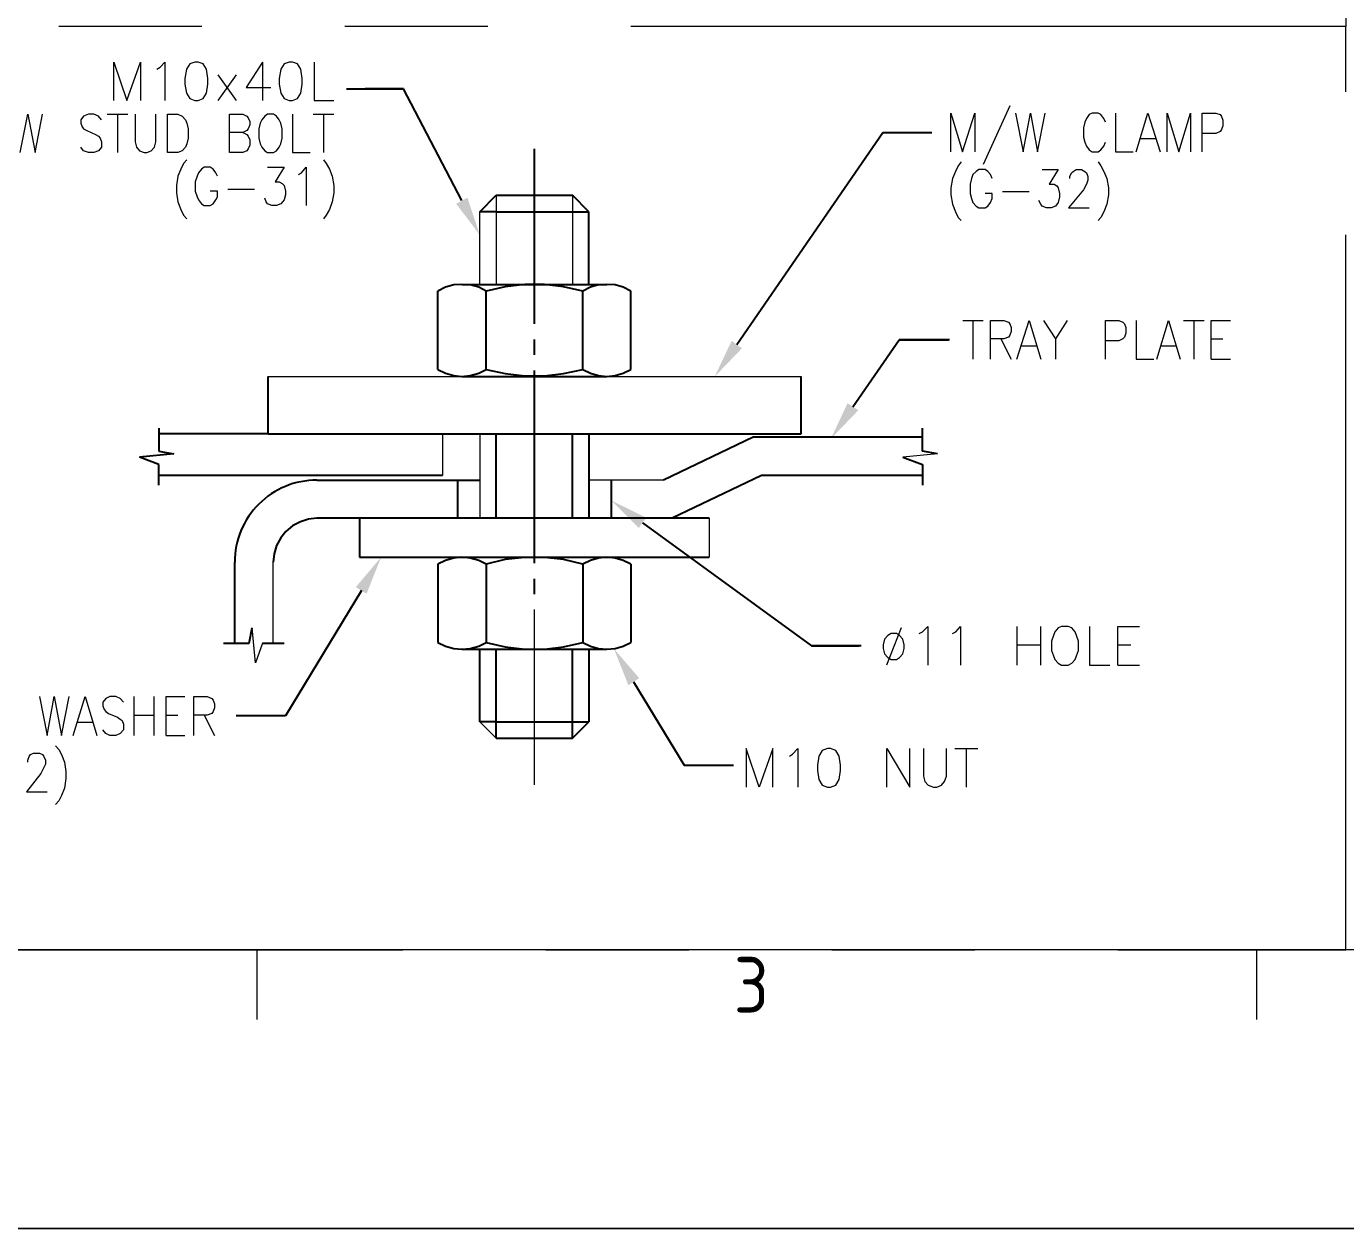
# Model space of a CAD drawing. Header units: inches. Extents: x -15980 to 45789, y -23276 to 2417.
# Drawn here: x -8139 to -7302, y -20343 to -19581 of the extents above; entities that cross this region are included whole.
import ezdxf
from ezdxf.enums import TextEntityAlignment as Align

# ---------------------------------------------------------------- set-up
doc = ezdxf.new("R2010")
doc.units = ezdxf.units.IN
doc.header["$MEASUREMENT"] = 0
doc.linetypes.add('PHANTOMX2', pattern=[127, 63.5, -12.7, 12.7, -12.7, 12.7, -12.7])
for name, color, linetype, lineweight in [('CADRE', 254, 'Continuous', 5), ('Color-7-Line_Weight-25', 7, 'Continuous', 25), ('Color-7-Line_Weight-9', 7, 'Continuous', 9), ('HATCH', 130, 'PHANTOMX2', 9), ('Plot Plan', 9, 'Continuous', 0), ('TEXT', 2, 'Continuous', 13)]:
    doc.layers.add(name, color=color, linetype=linetype, lineweight=lineweight)
doc.layers.add('dim', color=82, linetype='Continuous')
doc.styles.add('ISO Proportional', font='isocp.shx')

# ---------------------------------------------------------------- blocks, each defined once
blk = doc.blocks.new('A$C29ffe9d2')
at = {"layer": 'dim'}
for points in [[(392.5, 147.58), (390.5, 146.5), (394.67, 141)], [(441.25, 120.83), (439.42, 122.17), (436.42, 115.83)], [(461.92, 109.83), (460, 111.08), (457.08, 104.83)], [(422.92, 88.92), (424.25, 90.75), (418, 93.83)], [(374.58, 77.25), (372.67, 78.42), (377.17, 83.75)], [(421.08, 61), (423, 62.25), (418.5, 67.5)]]:
    blk.add_hatch(color=256, dxfattribs=at).paths.add_polyline_path(points)
at = {"layer": 'Color-7-Line_Weight-25', "linetype": 'Continuous'}
for p, q in [((404.42, 125.17), (404.42, 156.25)), ((394.67, 145.08), (397.58, 148)), ((397.58, 148), (411.17, 148)), ((414.08, 145.08), (411.17, 148)), ((397.58, 145.08), (394.67, 145.08)), ((397.58, 145.08), (411.17, 145.08)), ((411.17, 145.08), (414.08, 145.08)), ((414.08, 132.17), (414.08, 145.08)), ((388.58, 131.67), (387.25, 131)), ((390.08, 132.08), (388.58, 131.67)), ((391.5, 132.17), (390.08, 132.08)), ((393, 132.08), (391.5, 132.17)), ((391.58, 132.17), (417.25, 132.17)), ((394.5, 131.67), (393, 132.08)), ((395.83, 131), (394.5, 131.67)), ((399.17, 131.75), (395.83, 131)), ((402.67, 132.17), (399.17, 131.75)), ((406.17, 132.17), (402.67, 132.17)), ((409.58, 131.75), (406.17, 132.17)), ((413, 131), (409.58, 131.75)), ((414.33, 131.67), (413, 131)), ((415.75, 132.08), (414.33, 131.67)), ((417.25, 132.17), (415.75, 132.08)), ((418.75, 132.08), (417.25, 132.17)), ((420.17, 131.67), (418.75, 132.08)), ((421.5, 131), (420.17, 131.67)), ((387.25, 117.08), (387.25, 131)), ((395.83, 117.08), (395.83, 131)), ((413, 117.08), (413, 131)), ((421.5, 117.08), (421.5, 131)), ((404.42, 119.67), (404.42, 122.42)), ((357.08, 105.67), (357.08, 115.83)), ((387.25, 117.08), (388.58, 116.42)), ((388.58, 116.42), (390.08, 116)), ((390.08, 116), (391.5, 115.83)), ((391.5, 115.83), (393, 116)), ((391.58, 115.83), (417.25, 115.83)), ((393, 116), (394.5, 116.42)), ((394.5, 116.42), (395.83, 117.08)), ((395.83, 117.08), (399.17, 116.33)), ((399.17, 116.33), (402.67, 115.92)), ((402.67, 115.92), (406.17, 115.92)), ((404.42, 82.67), (404.42, 116.92)), ((406.17, 115.92), (409.58, 116.33)), ((409.58, 116.33), (413, 117.08)), ((413, 117.08), (414.33, 116.42)), ((414.33, 116.42), (415.75, 116)), ((415.75, 116), (417.25, 115.83)), ((417.25, 115.83), (418.75, 116)), ((418.75, 116), (420.17, 116.42)), ((420.17, 116.42), (421.5, 117.08)), ((451.75, 105.67), (451.75, 115.83)), ((337.67, 106.67), (337.67, 102.58)), ((357.08, 105.67), (337.67, 105.67)), ((357.08, 105.67), (451.75, 105.67)), ((397.58, 90.67), (397.58, 105.67)), ((411.17, 90.67), (411.17, 105.67)), ((414.08, 105.67), (414.08, 90.67)), ((473.33, 102.58), (473.33, 106.67)), ((443.25, 105.08), (427.33, 97.42)), ((473.33, 105.08), (443.25, 105.08)), ((340.33, 102.08), (334.25, 101.5)), ((337.67, 100.17), (334.25, 101.5)), ((337.67, 102.58), (340.33, 102.08)), ((469.83, 101.5), (473.33, 100.17)), ((476, 102.08), (473.33, 102.58)), ((337.67, 96.5), (337.67, 100.17)), ((473.33, 100.17), (473.33, 96.5)), ((388.08, 98.25), (337.67, 98.25)), ((365.75, 97.42), (394.67, 97.42)), ((390.75, 97.42), (390.75, 90.67)), ((418, 97.42), (418, 90.67)), ((444.75, 98.25), (428.83, 90.67)), ((473.33, 98.25), (444.75, 98.25)), ((361.42, 89.33), (360.25, 88.33)), ((362.83, 90), (361.42, 89.33)), ((364.25, 90.5), (362.83, 90)), ((365.75, 90.67), (364.25, 90.5)), ((435.42, 90.67), (365.75, 90.67)), ((373.33, 90.67), (373.33, 83.75)), ((359.33, 87.17), (358.58, 85.83)), ((360.25, 88.33), (359.33, 87.17)), ((358.58, 85.83), (358.17, 84.33)), ((351.17, 68.5), (351.17, 82.83)), ((358.17, 84.33), (358, 82.83)), ((373.33, 83.75), (435.42, 83.75)), ((388.58, 83.17), (387.25, 82.5)), ((387.25, 82.5), (387.25, 68.58)), ((390.08, 83.58), (388.58, 83.17)), ((391.5, 83.75), (390.08, 83.58)), ((393, 83.58), (391.5, 83.75)), ((391.58, 83.75), (417.25, 83.75)), ((394.5, 83.17), (393, 83.58)), ((395.83, 82.5), (394.5, 83.17)), ((399.17, 83.33), (395.83, 82.5)), ((395.83, 82.5), (395.83, 68.58)), ((402.67, 83.67), (399.17, 83.33)), ((406.17, 83.67), (402.67, 83.67)), ((409.58, 83.33), (406.17, 83.67)), ((413, 82.5), (409.58, 83.33)), ((414.33, 83.17), (413, 82.5)), ((413, 82.5), (413, 68.58)), ((415.75, 83.58), (414.33, 83.17)), ((417.25, 83.75), (415.75, 83.58)), ((418.75, 83.58), (417.25, 83.75)), ((420.17, 83.17), (418.75, 83.58)), ((421.5, 82.5), (420.17, 83.17)), ((421.5, 82.5), (421.5, 68.58)), ((404.42, 77.17), (404.42, 79.92)), ((353.75, 68.5), (354.25, 71.17)), ((349.17, 68.5), (353.75, 68.5)), ((356.08, 68.5), (359.92, 68.5)), ((387.25, 68.58), (388.58, 67.92)), ((394.5, 67.92), (395.83, 68.58)), ((395.83, 68.58), (399.17, 67.83)), ((409.58, 67.83), (413, 68.58)), ((413, 68.58), (414.33, 67.92)), ((420.17, 67.92), (421.5, 68.58)), ((388.58, 67.92), (390.08, 67.5)), ((390.08, 67.5), (391.5, 67.42)), ((391.5, 67.42), (393, 67.5)), ((391.58, 67.42), (417.25, 67.42)), ((393, 67.5), (394.5, 67.92)), ((394.67, 54.5), (394.67, 67.42)), ((397.58, 51.58), (397.58, 67.42)), ((399.17, 67.83), (402.67, 67.42)), ((402.67, 67.42), (406.17, 67.42)), ((406.17, 67.42), (409.58, 67.83)), ((411.17, 51.58), (411.17, 67.42)), ((414.08, 67.42), (414.08, 54.5)), ((414.33, 67.92), (415.75, 67.5)), ((415.75, 67.5), (417.25, 67.42)), ((417.25, 67.42), (418.75, 67.5)), ((418.75, 67.5), (420.17, 67.92)), ((397.58, 54.5), (394.67, 54.5)), ((397.58, 54.5), (411.17, 54.5)), ((411.17, 51.58), (414.08, 54.5)), ((411.17, 54.5), (414.08, 54.5)), ((397.58, 51.58), (411.17, 51.58))]:
    blk.add_line(p, q, dxfattribs=at)
blk.add_arc((365.72, 82.87), 14.55, 89.8632, 180.1368, dxfattribs=at)
at = {"layer": 'Color-7-Line_Weight-9', "linetype": 'Continuous'}
for p, q in [((397.58, 148), (397.58, 132.17)), ((411.17, 148), (411.17, 132.17)), ((394.67, 132.17), (394.67, 145.08)), ((357.08, 115.83), (451.75, 115.83)), ((388.08, 105.67), (388.08, 98.25)), ((394.67, 105.67), (394.67, 90.67)), ((476, 102.08), (469.83, 101.5)), ((427.33, 97.42), (414.08, 97.42)), ((435.42, 90.67), (435.42, 83.75)), ((358, 68.5), (358, 82.83)), ((404.42, 43.33), (404.42, 74.42)), ((394.67, 54.5), (397.58, 51.58))]:
    blk.add_line(p, q, dxfattribs=at)
blk.add_lwpolyline([(356.08, 68.5), (354.83, 65), (354.25, 71.17)], dxfattribs=at)
at = {"layer": 'dim'}
for p, q in [((371, 166.92), (381.17, 166.92)), ((381.17, 166.92), (374.33, 166.92)), ((391.5, 147.08), (381.17, 166.92)), ((440.33, 121.5), (466.25, 159.17)), ((466.25, 159.17), (475, 159.17)), ((460.92, 110.42), (469.17, 122.33)), ((478.08, 122.33), (469.17, 122.33)), ((469.17, 122.33), (477.92, 122.33)), ((423.58, 89.83), (453.58, 68)), ((373.67, 77.83), (360.17, 55.58)), ((462.42, 68), (453.58, 68)), ((453.58, 68), (462.08, 68)), ((422, 61.58), (431, 46.83)), ((360.17, 55.58), (351.42, 55.58)), ((431, 46.83), (439.75, 46.83))]:
    blk.add_line(p, q, dxfattribs=at)
at = {"layer": 'HATCH', "ltscale": 2}
blk.add_lwpolyline([(548.5, 178), (0, 178), (0, 14), (548.5, 14)], close=True, dxfattribs=at)
at = {"layer": 'TEXT', "ltscale": 0.5}
for p, q in [((329.67, 164.83), (329.67, 171.67)), ((329.67, 171.67), (332, 164.83)), ((332, 164.83), (334.42, 171.67)), ((334.42, 171.67), (334.42, 164.83)), ((337.92, 170.75), (338.75, 171.67)), ((338.75, 171.67), (338.75, 164.83)), ((343.17, 171.33), (342.58, 170.42)), ((344.08, 171.67), (343.17, 171.33)), ((344.67, 171.67), (344.08, 171.67)), ((345.58, 171.33), (344.67, 171.67)), ((346.17, 170.42), (345.58, 171.33)), ((356.08, 171.67), (353.17, 167.17)), ((356.08, 171.67), (356.08, 164.83)), ((359.92, 171.33), (359.33, 170.42)), ((360.83, 171.67), (359.92, 171.33)), ((361.42, 171.67), (360.83, 171.67)), ((362.33, 171.33), (361.42, 171.67)), ((362.92, 170.42), (362.33, 171.33)), ((365.25, 171.67), (365.25, 164.83)), ((337.33, 170.42), (337.92, 170.75)), ((342.58, 170.42), (342.33, 168.75)), ((342.33, 168.75), (342.33, 167.75)), ((346.42, 168.75), (346.17, 170.42)), ((346.42, 167.75), (346.42, 168.75)), ((348.17, 169.42), (351.42, 164.83)), ((351.42, 169.42), (348.17, 164.83)), ((359.33, 170.42), (359.08, 168.75)), ((359.08, 168.75), (359.08, 167.75)), ((363.17, 168.75), (362.92, 170.42)), ((363.17, 167.75), (363.17, 168.75)), ((342.33, 167.75), (342.58, 166.17)), ((346.17, 166.17), (346.42, 167.75)), ((353.17, 167.17), (357.58, 167.17)), ((359.08, 167.75), (359.33, 166.17)), ((362.92, 166.17), (363.17, 167.75)), ((342.58, 166.17), (343.17, 165.17)), ((343.17, 165.17), (344.08, 164.83)), ((344.08, 164.83), (344.67, 164.83)), ((344.67, 164.83), (345.58, 165.17)), ((345.58, 165.17), (346.17, 166.17)), ((359.33, 166.17), (359.92, 165.17)), ((359.92, 165.17), (360.83, 164.83)), ((360.83, 164.83), (361.42, 164.83)), ((361.42, 164.83), (362.33, 165.17)), ((362.33, 165.17), (362.92, 166.17)), ((365.25, 164.83), (368.75, 164.83)), ((313.08, 155.58), (314.42, 162.42)), ((314.42, 162.42), (315.75, 155.58)), ((315.75, 155.58), (317, 162.42)), ((324.33, 162.08), (323.83, 161.42)), ((325.17, 162.42), (324.33, 162.08)), ((326.17, 162.42), (325.17, 162.42)), ((327, 162.08), (326.17, 162.42)), ((327.5, 161.42), (327, 162.08)), ((328.5, 162.42), (332.17, 162.42)), ((330.33, 162.42), (330.33, 155.58)), ((333.5, 162.42), (333.5, 157.5)), ((337.17, 157.5), (337.17, 162.42)), ((339.25, 155.58), (339.25, 162.42)), ((339.25, 162.42), (341.08, 162.42)), ((341.08, 162.42), (341.83, 162.08)), ((341.83, 162.08), (342.42, 161.42)), ((350.25, 155.58), (350.25, 162.42)), ((350.25, 162.42), (352.58, 162.42)), ((352.58, 162.42), (353.33, 162.08)), ((353.33, 162.08), (353.58, 161.75)), ((353.58, 161.75), (353.83, 161.08)), ((356.5, 162.08), (356, 161.42)), ((357, 162.42), (356.5, 162.08)), ((358.08, 162.42), (357, 162.42)), ((358.58, 162.08), (358.08, 162.42)), ((359.08, 161.42), (358.58, 162.08)), ((361.42, 162.42), (361.42, 155.58)), ((365.08, 162.42), (368.75, 162.42)), ((366.92, 162.42), (366.92, 155.58)), ((478.33, 155.75), (478.33, 162.58)), ((478.33, 162.58), (480.42, 155.75)), ((480.42, 155.75), (482.58, 162.58)), ((482.58, 162.58), (482.58, 155.75)), ((488.83, 163.92), (484.08, 153.5)), ((489.83, 162.58), (491.17, 155.75)), ((491.17, 155.75), (492.5, 162.58)), ((492.5, 162.58), (493.75, 155.75)), ((493.75, 155.75), (495.08, 162.58)), ((502.42, 161.67), (502.17, 161)), ((502.92, 162.33), (502.42, 161.67)), ((503.42, 162.58), (502.92, 162.33)), ((504.5, 162.58), (503.42, 162.58)), ((505, 162.33), (504.5, 162.58)), ((505.5, 161.67), (505, 162.33)), ((505.83, 161), (505.5, 161.67)), ((507.58, 162.58), (507.58, 155.75)), ((511.25, 155.75), (513.33, 162.58)), ((513.33, 162.58), (515.5, 155.75)), ((516.75, 155.75), (516.75, 162.58)), ((516.75, 162.58), (518.83, 155.75)), ((518.83, 155.75), (520.92, 162.58)), ((520.92, 162.58), (520.92, 155.75)), ((523, 155.75), (523, 162.58)), ((523, 162.58), (525.42, 162.58)), ((525.42, 162.58), (526.17, 162.33)), ((526.17, 162.33), (526.42, 162)), ((526.42, 162), (526.67, 161.33)), ((323.83, 161.42), (323.83, 160.83)), ((323.83, 160.83), (324.08, 160.17)), ((324.08, 160.17), (324.33, 159.83)), ((324.33, 159.83), (324.92, 159.5)), ((324.92, 159.5), (326.42, 158.83)), ((342.42, 161.42), (342.67, 160.83)), ((342.67, 160.83), (342.92, 159.83)), ((342.92, 159.83), (342.92, 158.17)), ((353.33, 159.5), (352.58, 159.17)), ((353.58, 159.83), (353.33, 159.5)), ((353.83, 160.5), (353.58, 159.83)), ((353.83, 161.08), (353.83, 160.5)), ((355.67, 160.83), (355.42, 159.83)), ((355.42, 159.83), (355.42, 158.17)), ((356, 161.42), (355.67, 160.83)), ((359.33, 160.83), (359.08, 161.42)), ((359.58, 159.83), (359.33, 160.83)), ((359.58, 158.17), (359.58, 159.83)), ((502.17, 161), (501.92, 160)), ((501.92, 160), (501.92, 158.33)), ((526.17, 159.33), (525.42, 159)), ((526.42, 159.67), (526.17, 159.33)), ((526.67, 160.33), (526.42, 159.67)), ((526.67, 161.33), (526.67, 160.33)), ((326.42, 158.83), (327, 158.5)), ((327, 158.5), (327.25, 158.17)), ((327.25, 158.17), (327.5, 157.5)), ((327.5, 157.5), (327.5, 156.58)), ((333.5, 157.5), (333.75, 156.58)), ((336.92, 156.58), (337.17, 157.5)), ((342.67, 157.17), (342.42, 156.58)), ((342.92, 158.17), (342.67, 157.17)), ((352.58, 159.17), (350.25, 159.17)), ((352.58, 159.17), (353.33, 158.83)), ((353.33, 158.83), (353.58, 158.5)), ((353.58, 158.5), (353.83, 157.83)), ((353.83, 157.83), (353.83, 156.92)), ((355.42, 158.17), (355.67, 157.17)), ((355.67, 157.17), (356, 156.58)), ((359.08, 156.58), (359.33, 157.17)), ((359.33, 157.17), (359.58, 158.17)), ((501.92, 158.33), (502.17, 157.42)), ((502.17, 157.42), (502.42, 156.75)), ((505.5, 156.75), (505.83, 157.42)), ((512.08, 158.08), (514.67, 158.08)), ((525.42, 159), (523, 159)), ((324.33, 155.92), (323.83, 156.58)), ((325.17, 155.58), (324.33, 155.92)), ((326.17, 155.58), (325.17, 155.58)), ((327, 155.92), (326.17, 155.58)), ((327.5, 156.58), (327, 155.92)), ((333.75, 156.58), (334.25, 155.92)), ((334.25, 155.92), (335.08, 155.58)), ((335.08, 155.58), (335.58, 155.58)), ((335.58, 155.58), (336.33, 155.92)), ((336.33, 155.92), (336.92, 156.58)), ((341.08, 155.58), (339.25, 155.58)), ((341.83, 155.92), (341.08, 155.58)), ((342.42, 156.58), (341.83, 155.92)), ((352.58, 155.58), (350.25, 155.58)), ((353.33, 155.92), (352.58, 155.58)), ((353.58, 156.25), (353.33, 155.92)), ((353.83, 156.92), (353.58, 156.25)), ((356, 156.58), (356.5, 155.92)), ((356.5, 155.92), (357, 155.58)), ((357, 155.58), (358.08, 155.58)), ((358.08, 155.58), (358.58, 155.92)), ((358.58, 155.92), (359.08, 156.58)), ((361.42, 155.58), (364.58, 155.58)), ((502.42, 156.75), (502.92, 156.08)), ((502.92, 156.08), (503.42, 155.75)), ((503.42, 155.75), (504.5, 155.75)), ((504.5, 155.75), (505, 156.08)), ((505, 156.08), (505.5, 156.75)), ((507.58, 155.75), (510.75, 155.75)), ((345.25, 152.67), (344.75, 152)), ((345.75, 153), (345.25, 152.67)), ((346.83, 153), (345.75, 153)), ((347.33, 152.67), (346.83, 153)), ((347.83, 152), (347.33, 152.67)), ((357, 153), (359.92, 153)), ((359.92, 153), (358.33, 150.42)), ((363, 152), (363.83, 153)), ((363.83, 153), (363.83, 146.17)), ((366.92, 154.33), (367.42, 153.67)), ((367.42, 153.67), (368, 152.67)), ((368, 152.67), (368.5, 151.42)), ((479.67, 153.25), (479.17, 152.25)), ((480.17, 153.92), (479.67, 153.25)), ((483.33, 152.58), (482.83, 152.25)), ((484.42, 152.58), (483.33, 152.58)), ((484.92, 152.25), (484.42, 152.58)), ((494.58, 152.58), (497.42, 152.58)), ((497.42, 152.58), (495.83, 150)), ((500.08, 152.25), (500.58, 152.58)), ((500.58, 152.58), (501.58, 152.58)), ((501.58, 152.58), (502.17, 152.25)), ((504.5, 153.92), (505, 153.25)), ((505, 153.25), (505.5, 152.25)), ((344.5, 151.42), (344.17, 150.42)), ((344.17, 150.42), (344.17, 148.75)), ((344.75, 152), (344.5, 151.42)), ((348.08, 151.42), (347.83, 152)), ((358.33, 150.42), (359.08, 150.42)), ((359.08, 150.42), (359.58, 150.08)), ((359.58, 150.08), (359.92, 149.75)), ((362.5, 151.67), (363, 152)), ((368.5, 151.42), (368.75, 149.75)), ((478.67, 151), (478.33, 149.33)), ((479.17, 152.25), (478.67, 151)), ((482, 151), (481.75, 150)), ((481.75, 150), (481.75, 148.33)), ((482.25, 151.67), (482, 151)), ((482.83, 152.25), (482.25, 151.67)), ((485.42, 151.67), (484.92, 152.25)), ((485.67, 151), (485.42, 151.67)), ((495.83, 150), (496.67, 150)), ((496.67, 150), (497.17, 149.67)), ((499.5, 151.33), (499.75, 152)), ((499.5, 151), (499.5, 151.33)), ((499.75, 152), (500.08, 152.25)), ((502.42, 150), (501.92, 149)), ((502.17, 152.25), (502.42, 152)), ((502.42, 152), (502.67, 151.33)), ((502.67, 150.67), (502.42, 150)), ((502.67, 151.33), (502.67, 150.67)), ((505.5, 152.25), (506.08, 151)), ((506.08, 151), (506.33, 149.33)), ((344.17, 148.75), (344.5, 147.75)), ((344.5, 147.75), (344.75, 147.17)), ((348.08, 148.75), (346.83, 148.75)), ((347.83, 147.17), (348.08, 147.75)), ((348.08, 147.75), (348.08, 148.75)), ((349.92, 149.08), (354.67, 149.08)), ((359.92, 149.75), (360.17, 148.75)), ((360.17, 148.08), (359.92, 147.17)), ((360.17, 148.75), (360.17, 148.08)), ((368.75, 148.42), (368.5, 146.83)), ((368.75, 149.75), (368.75, 148.42)), ((478.33, 149.33), (478.33, 148.08)), ((478.33, 148.08), (478.67, 146.42)), ((481.75, 148.33), (482, 147.42)), ((485.67, 148.33), (484.42, 148.33)), ((485.67, 147.42), (485.67, 148.33)), ((487.5, 148.67), (492.25, 148.67)), ((497.17, 149.67), (497.42, 149.33)), ((497.42, 149.33), (497.67, 148.33)), ((497.67, 147.75), (497.42, 146.75)), ((497.67, 148.33), (497.67, 147.75)), ((501.92, 149), (499.25, 145.75)), ((506.33, 148.08), (506.08, 146.42)), ((506.33, 149.33), (506.33, 148.08)), ((344.75, 147.17), (345.25, 146.5)), ((345.25, 146.5), (345.75, 146.17)), ((345.75, 146.17), (346.83, 146.17)), ((346.83, 146.17), (347.33, 146.5)), ((347.33, 146.5), (347.83, 147.17)), ((356.75, 146.83), (356.5, 147.5)), ((357, 146.5), (356.75, 146.83)), ((357.75, 146.17), (357, 146.5)), ((358.58, 146.17), (357.75, 146.17)), ((359.33, 146.5), (358.58, 146.17)), ((359.92, 147.17), (359.33, 146.5)), ((368, 145.5), (367.42, 144.5)), ((368.5, 146.83), (368, 145.5)), ((478.67, 146.42), (479.17, 145.08)), ((482, 147.42), (482.25, 146.75)), ((482.25, 146.75), (482.83, 146.08)), ((482.83, 146.08), (483.33, 145.75)), ((483.33, 145.75), (484.42, 145.75)), ((484.42, 145.75), (484.92, 146.08)), ((484.92, 146.08), (485.42, 146.75)), ((485.42, 146.75), (485.67, 147.42)), ((494.33, 146.42), (494, 147.08)), ((494.58, 146.08), (494.33, 146.42)), ((495.33, 145.75), (494.58, 146.08)), ((496.17, 145.75), (495.33, 145.75)), ((496.92, 146.08), (496.17, 145.75)), ((497.42, 146.75), (496.92, 146.08)), ((499.25, 145.75), (502.92, 145.75)), ((506.08, 146.42), (505.5, 145.08)), ((367.42, 144.5), (366.92, 143.83)), ((479.17, 145.08), (479.67, 144.08)), ((479.67, 144.08), (480.17, 143.5)), ((505, 144.08), (504.5, 143.5)), ((505.5, 145.08), (505, 144.08)), ((480.5, 125.75), (484.08, 125.75)), ((482.25, 125.75), (482.25, 118.92)), ((485.42, 118.92), (485.42, 125.75)), ((485.42, 125.75), (487.75, 125.75)), ((487.75, 125.75), (488.58, 125.5)), ((488.58, 125.5), (488.83, 125.17)), ((488.83, 125.17), (489.08, 124.5)), ((489.08, 124.5), (489.08, 123.83)), ((490.08, 118.92), (492.25, 125.75)), ((492.25, 125.75), (494.33, 118.92)), ((494.83, 125.75), (496.92, 122.5)), ((499, 125.75), (496.92, 122.5)), ((505.83, 118.92), (505.83, 125.75)), ((505.83, 125.75), (508.17, 125.75)), ((508.17, 125.75), (508.92, 125.5)), ((508.92, 125.5), (509.17, 125.17)), ((509.17, 125.17), (509.42, 124.5)), ((509.42, 124.5), (509.42, 123.5)), ((511.25, 125.75), (511.25, 118.92)), ((514.92, 118.92), (517, 125.75)), ((517, 125.75), (519.08, 118.92)), ((519.67, 125.75), (523.33, 125.75)), ((521.5, 125.75), (521.5, 118.92)), ((524.58, 118.92), (524.58, 125.75)), ((524.58, 125.75), (528, 125.75)), ((487.75, 122.5), (485.42, 122.5)), ((487.25, 122.5), (489.08, 118.92)), ((488.58, 122.83), (487.75, 122.5)), ((488.83, 123.17), (488.58, 122.83)), ((489.08, 123.83), (488.83, 123.17)), ((496.92, 122.5), (496.92, 118.92)), ((508.17, 122.17), (505.83, 122.17)), ((508.92, 122.5), (508.17, 122.17)), ((509.17, 122.83), (508.92, 122.5)), ((509.42, 123.5), (509.17, 122.83)), ((524.58, 122.5), (526.67, 122.5)), ((490.92, 121.25), (493.5, 121.25)), ((515.75, 121.25), (518.33, 121.25)), ((511.25, 118.92), (514.42, 118.92)), ((524.58, 118.92), (528, 118.92)), ((469.5, 71.17), (466.92, 64.58)), ((472.75, 70.17), (473.33, 70.5)), ((473.33, 70.5), (474.25, 71.42)), ((474.25, 71.42), (474.25, 64.58)), ((478.67, 70.17), (479.25, 70.5)), ((479.25, 70.5), (480.08, 71.42)), ((480.08, 71.42), (480.08, 64.58)), ((490.08, 71.42), (490.08, 64.58)), ((494.25, 71.42), (494.25, 64.58)), ((496.83, 70.5), (496.58, 69.83)), ((497.42, 71.17), (496.83, 70.5)), ((498, 71.42), (497.42, 71.17)), ((499.17, 71.42), (498, 71.42)), ((499.83, 71.17), (499.17, 71.42)), ((500.42, 70.5), (499.83, 71.17)), ((500.67, 69.83), (500.42, 70.5)), ((503, 71.42), (503, 64.58)), ((508, 64.58), (508, 71.42)), ((508, 71.42), (511.83, 71.42)), ((490.08, 68.17), (494.25, 68.17)), ((496.58, 69.83), (496.25, 68.83)), ((496.25, 68.83), (496.25, 67.17)), ((501, 68.83), (500.67, 69.83)), ((501, 67.17), (501, 68.83)), ((508, 68.17), (510.33, 68.17)), ((496.25, 67.17), (496.58, 66.25)), ((496.58, 66.25), (496.83, 65.58)), ((500.42, 65.58), (500.67, 66.25)), ((500.67, 66.25), (501, 67.17)), ((496.83, 65.58), (497.42, 64.92)), ((497.42, 64.92), (498, 64.58)), ((498, 64.58), (499.17, 64.58)), ((499.17, 64.58), (499.83, 64.92)), ((499.83, 64.92), (500.42, 65.58)), ((503, 64.58), (506.58, 64.58)), ((508, 64.58), (511.83, 64.58)), ((316.5, 59), (317.83, 52.08)), ((317.83, 52.08), (319.08, 59)), ((319.08, 59), (320.42, 52.08)), ((320.42, 52.08), (321.75, 59)), ((322.5, 52.08), (324.58, 59)), ((324.58, 59), (326.67, 52.08)), ((328.25, 58.67), (327.75, 58)), ((329, 59), (328.25, 58.67)), ((330.08, 59), (329, 59)), ((330.83, 58.67), (330.08, 59)), ((331.42, 58), (330.83, 58.67)), ((333.25, 59), (333.25, 52.08)), ((336.83, 59), (336.83, 52.08)), ((339, 52.08), (339, 59)), ((339, 59), (342.33, 59)), ((343.92, 52.08), (343.92, 59)), ((343.92, 59), (346.25, 59)), ((346.25, 59), (347.08, 58.67)), ((347.08, 58.67), (347.33, 58.33)), ((327.75, 58), (327.75, 57.33)), ((327.75, 57.33), (328, 56.67)), ((328, 56.67), (328.25, 56.33)), ((328.25, 56.33), (328.75, 56)), ((347.33, 56.33), (347.08, 56)), ((347.33, 58.33), (347.58, 57.67)), ((347.58, 57), (347.33, 56.33)), ((347.58, 57.67), (347.58, 57)), ((323.25, 54.42), (325.92, 54.42)), ((328.75, 56), (330.33, 55.33)), ((330.33, 55.33), (330.83, 55)), ((330.83, 55), (331.17, 54.75)), ((331.17, 54.75), (331.42, 54.08)), ((331.42, 54.08), (331.42, 53.08)), ((333.25, 55.67), (336.83, 55.67)), ((339, 55.67), (341.08, 55.67)), ((346.25, 55.67), (343.92, 55.67)), ((345.75, 55.67), (347.58, 52.08)), ((347.08, 56), (346.25, 55.67)), ((328.25, 52.42), (327.75, 53.08)), ((329, 52.08), (328.25, 52.42)), ((330.08, 52.08), (329, 52.08)), ((330.83, 52.42), (330.08, 52.08)), ((331.42, 53.08), (330.83, 52.42)), ((339, 52.08), (342.33, 52.08)), ((319.33, 50.25), (319.92, 49.58)), ((319.92, 49.58), (320.42, 48.67)), ((450.25, 48.75), (451.17, 49.75)), ((451.17, 49.75), (451.17, 42.92)), ((455.5, 49.42), (454.92, 48.42)), ((456.42, 49.75), (455.5, 49.42)), ((457, 49.75), (456.42, 49.75)), ((457.92, 49.42), (457, 49.75)), ((458.5, 48.42), (457.92, 49.42)), ((467, 42.92), (467, 49.75)), ((467, 49.75), (471.08, 42.92)), ((471.08, 42.92), (471.08, 49.75)), ((473.5, 49.75), (473.5, 44.83)), ((477.58, 44.83), (477.58, 49.75)), ((479.08, 49.75), (483.17, 49.75)), ((481.08, 49.75), (481.08, 42.92)), ((314.42, 47.67), (314.67, 48.33)), ((314.42, 47.33), (314.42, 47.67)), ((314.67, 48.33), (314.92, 48.67)), ((314.92, 48.67), (315.42, 48.92)), ((315.42, 48.92), (316.5, 48.92)), ((316.5, 48.92), (317, 48.67)), ((317.58, 47), (316.75, 45.33)), ((317, 48.67), (317.25, 48.33)), ((317.25, 48.33), (317.58, 47.67)), ((317.58, 47.67), (317.58, 47)), ((320.42, 48.67), (320.92, 47.33)), ((320.92, 47.33), (321.17, 45.67)), ((449.67, 48.42), (450.25, 48.75)), ((454.92, 48.42), (454.67, 46.83)), ((458.75, 46.83), (458.5, 48.42)), ((316.75, 45.33), (314.17, 42.08)), ((321.17, 45.67), (321.17, 44.42)), ((454.67, 46.83), (454.67, 45.83)), ((454.67, 45.83), (454.92, 44.25)), ((458.5, 44.25), (458.75, 45.83)), ((458.75, 45.83), (458.75, 46.83)), ((473.5, 44.83), (473.75, 43.92)), ((477.25, 43.92), (477.58, 44.83)), ((320.92, 42.75), (320.42, 41.42)), ((321.17, 44.42), (320.92, 42.75)), ((454.92, 44.25), (455.5, 43.25)), ((455.5, 43.25), (456.42, 42.92)), ((456.42, 42.92), (457, 42.92)), ((457, 42.92), (457.92, 43.25)), ((457.92, 43.25), (458.5, 44.25)), ((473.75, 43.92), (474.33, 43.25)), ((474.33, 43.25), (475.25, 42.92)), ((475.25, 42.92), (475.83, 42.92)), ((475.83, 42.92), (476.67, 43.25)), ((476.67, 43.25), (477.25, 43.92)), ((314.17, 42.08), (317.83, 42.08)), ((319.92, 40.5), (319.33, 39.83)), ((320.42, 41.42), (319.92, 40.5))]:
    blk.add_line(p, q, dxfattribs=at)
for points in [[(342.67, 154.33), (342.08, 153.67), (341.58, 152.67), (341.08, 151.42), (340.83, 149.75), (340.83, 148.42), (341.08, 146.83), (341.58, 145.5), (342.08, 144.5), (342.67, 143.83)], [(446.75, 42.92), (446.75, 49.75), (444.33, 42.92), (442, 49.75), (442, 42.92)]]:
    blk.add_lwpolyline(points, dxfattribs=at)
blk.add_lwpolyline([(466.33, 68.17), (466.33, 67.5), (466.58, 66.58), (467.17, 65.92), (467.75, 65.58), (468.67, 65.58), (469.25, 65.92), (469.83, 66.58), (470.08, 67.5), (470.08, 68.17), (469.83, 69.17), (469.25, 69.83), (468.67, 70.17), (467.75, 70.17), (467.17, 69.83), (466.58, 69.17)], close=True, dxfattribs=at)
blk = doc.blocks.new('A$C47e84c82')
at = {"layer": 'HATCH', "ltscale": 2}
blk.add_lwpolyline([(0, 248.05), (548.5, 248.05), (548.5, 84.13), (0, 84.13)], close=True, dxfattribs=at)
blk = doc.blocks.new('A$Ceb6babff')
at = {"layer": 'CADRE', "color": 2}
for p, q in [((1445.08, 132.58), (1445.08, 176.77)), ((2079.23, 132.58), (2079.23, 176.77))]:
    blk.add_line(p, q, dxfattribs=at)
at = {"layer": 'CADRE', "color": 8}
blk.add_lwpolyline([(0, 0), (10500, 0), (10500, 7424.24), (0, 7424.24)], close=True, dxfattribs=at)
at = {"layer": 'CADRE', "color": 4}
blk.add_lwpolyline([(176.77, 7247.47), (10323.23, 7247.47), (10323.23, 176.77), (176.77, 176.77)], close=True, dxfattribs=at)
at = {"layer": 'Plot Plan', "linetype": 'ByBlock'}
blk.add_lwpolyline([(10500, 0), (0, 0), (0, 7424.24), (10500, 7424.24)], close=True, dxfattribs=at)
at = {"layer": 'CADRE', "color": 2, "style": 'ISO Proportional'}
blk.add_text('3', height=35.35, dxfattribs=at).set_placement((1758.61, 154.67), align=Align.MIDDLE)

msp = doc.modelspace()

# ---------------------------------------------------------------- block references
msp.add_blockref('A$Ceb6babff', (-9437.364, -20343.245))
at = {"xscale": 3.571428571428572, "yscale": 3.571428571428572, "zscale": 3.571428571428572}
for name, p in [('A$C47e84c82', (-9260.596, -19881.234)), ('A$C29ffe9d2', (-9260.596, -20216.477))]:
    msp.add_blockref(name, p, dxfattribs=at)

doc.saveas('drawing.dxf')
